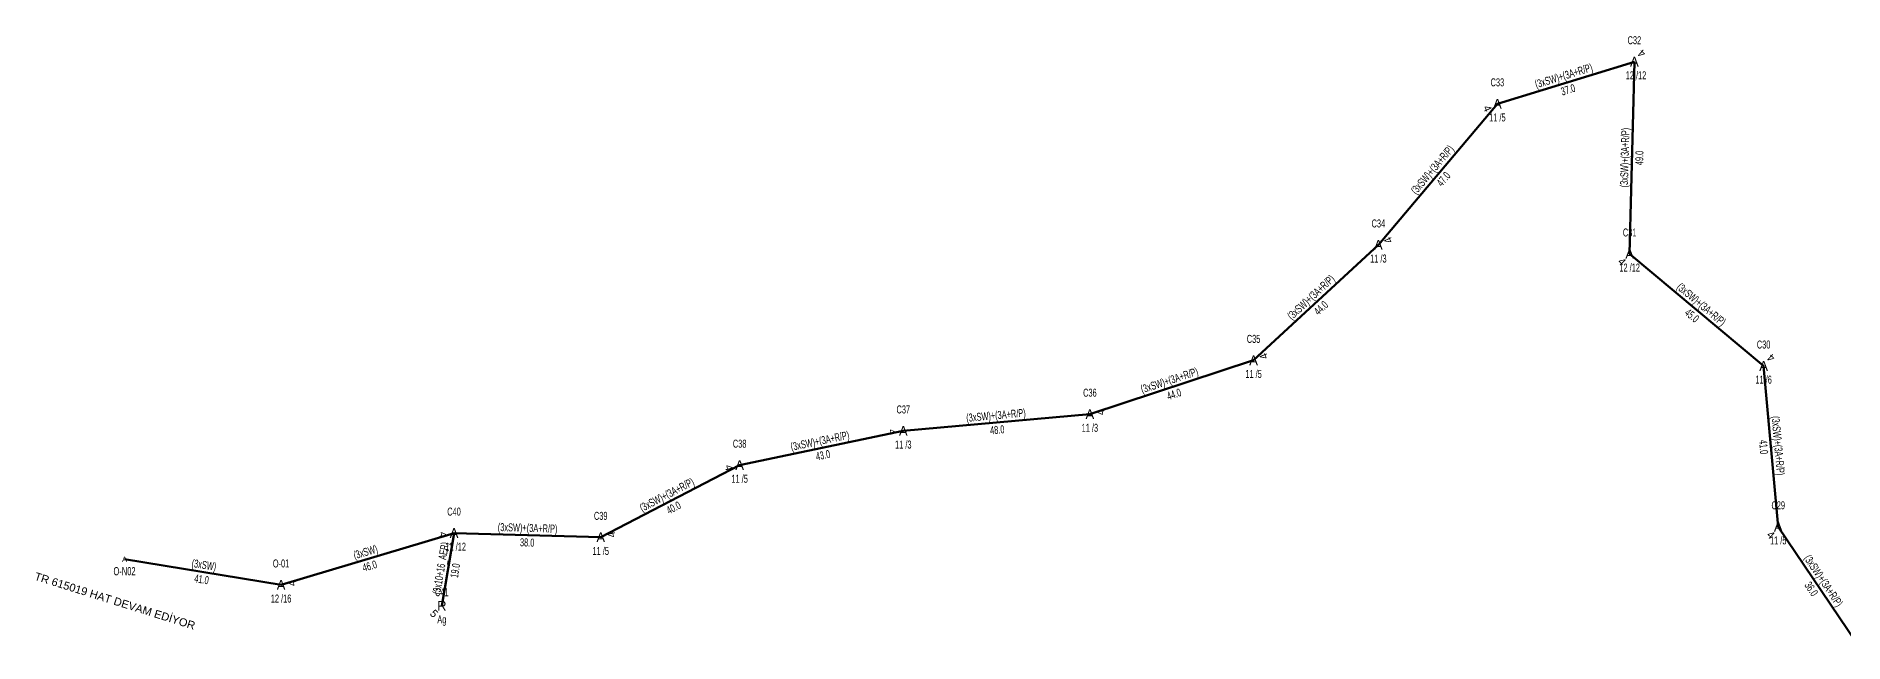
# Model space of a CAD drawing. Header units: millimetres. Extents: x 431745 to 436691, y 4033035 to 4040054.
# Drawn here: x 431745 to 432208.1, y 4034708 to 4034863.6 of the extents above; entities that cross this region are included whole.
import ezdxf
from ezdxf.enums import TextEntityAlignment as Align

# ---------------------------------------------------------------- set-up
doc = ezdxf.new("R2010")
doc.units = ezdxf.units.MM
for name, color, linetype, lineweight in [('DIREK_AG_MEVCUT', 120, 'Continuous', 25), ('DIREK_OG_MEVCUT', 16, 'Continuous', 25), ('HAT_AG_HAVAI_MEVCUT', 126, 'Continuous', 50), ('HAT_OG_HAVAI_MEVCUT', 48, 'Continuous', 70), ('KULLANICI', 1, 'Continuous', 25), ('NODE_OG_MEVCUT', 5, 'Continuous', 25)]:
    doc.layers.add(name, color=color, linetype=linetype, lineweight=lineweight)
doc.styles.add('Direk', font='B_CAD')
doc.styles.get("Standard").update_dxf_attribs({"font": 'Arial'})

msp = doc.modelspace()

# ---------------------------------------------------------------- linework, layer by layer
at = {"layer": 'HAT_AG_HAVAI_MEVCUT'}
msp.add_line((431852.071, 4034736.18), (431848.940042, 4034717.5085), dxfattribs=at)
at = {"layer": 'HAT_OG_HAVAI_MEVCUT'}
for p, q in [((432119.374687, 4034846.281041), (432154.467, 4034857.089)), ((432154.467, 4034857.089), (432153.257087, 4034807.777436)), ((432088.879686, 4034810.089985), (432119.374687, 4034846.281041)), ((432056.907716, 4034780.485026), (432088.879686, 4034810.089985)), ((432153.257087, 4034807.777436), (432187.582572, 4034779.029347)), ((432014.968967, 4034766.672863), (432056.907716, 4034780.485026)), ((432187.582572, 4034779.029347), (432191.323494, 4034737.794744)), ((431967.170627, 4034762.380366), (432014.968967, 4034766.672863)), ((431925.239092, 4034753.605134), (431967.170627, 4034762.380366)), ((431889.652116, 4034735.087616), (431925.239092, 4034753.605134)), ((432191.323494, 4034737.794744), (432211.385788, 4034708.001304)), ((431852.071, 4034736.18), (431807.754, 4034722.875)), ((431852.071, 4034736.18), (431889.652116, 4034735.087616)), ((431807.754, 4034722.875), (431767.647751, 4034729.445855))]:
    msp.add_line(p, q, dxfattribs=at)

# ---------------------------------------------------------------- texts
at = {"layer": 'DIREK_AG_MEVCUT', "width": 0.53}
for s, p in [('C41', (431848.940042, 4034721.0085)), ('Ag', (431848.940042, 4034714.0085))]:
    msp.add_text(s, height=2.05, dxfattribs=at).set_placement(p, align=Align.MIDDLE_CENTER)
at = {"layer": 'DIREK_AG_MEVCUT', "color": 32, "style": 'Direk'}
msp.add_text('5', height=2, rotation=315.000001, dxfattribs=at).set_placement((431846.960143, 4034715.528601), align=Align.MIDDLE_CENTER)
at = {"layer": 'DIREK_AG_MEVCUT', "style": 'Direk'}
msp.add_text('R', height=2.5, dxfattribs=at).set_placement((431848.940042, 4034717.5085), align=Align.MIDDLE_CENTER)
at = {"layer": 'DIREK_OG_MEVCUT', "width": 0.53}
for s, p in [('C32', (432154.467, 4034862.589)), ('12 /12', (432154.889085, 4034853.589)), ('C33', (432119.374687, 4034851.781041)), ('11 /5', (432119.374687, 4034842.781041)), ('C34', (432088.879686, 4034815.589985)), ('C31', (432153.257087, 4034813.277436)), ('11 /3', (432088.879686, 4034806.589985)), ('12 /12', (432153.257087, 4034804.277436)), ('C35', (432056.907716, 4034785.985026)), ('C30', (432187.582572, 4034784.529347)), ('11 /5', (432056.907716, 4034776.985026)), ('11 /6', (432187.582572, 4034775.529347)), ('C36', (432014.968967, 4034772.172863)), ('C37', (431967.170627, 4034767.880366)), ('11 /3', (432014.968967, 4034763.172863)), ('C38', (431925.239092, 4034759.105134)), ('11 /3', (431967.170627, 4034758.880366)), ('11 /5', (431925.239092, 4034750.105134)), ('C40', (431852.071, 4034741.68)), ('C29', (432191.323494, 4034743.294744)), ('C39', (431889.652116, 4034740.587616)), ('12 /12', (431852.493085, 4034732.68)), ('11 /5', (432191.323494, 4034734.294744)), ('O-01', (431807.754, 4034728.375)), ('11 /5', (431889.652116, 4034731.587616)), ('12 /16', (431807.754, 4034719.375))]:
    msp.add_text(s, height=2.05, dxfattribs=at).set_placement(p, align=Align.MIDDLE_CENTER)
at = {"layer": 'DIREK_OG_MEVCUT', "style": 'Direk'}
for p in [(432154.467, 4034857.089), (432119.374687, 4034846.281041), (432088.879686, 4034810.089985), (432153.257087, 4034807.777436), (432056.907716, 4034780.485026), (432187.582572, 4034779.029347), (432014.968967, 4034766.672863), (431967.170627, 4034762.380366), (431925.239092, 4034753.605134), (432191.323494, 4034737.794744), (431852.071, 4034736.18), (431889.652116, 4034735.087616), (431807.754, 4034722.875)]:
    msp.add_text('A', height=2.5, dxfattribs=at).set_placement(p, align=Align.MIDDLE_CENTER)
at = {"layer": 'DIREK_OG_MEVCUT', "color": 32, "style": 'Direk'}
for rotation, p in [(498.43821, (432156.324597, 4034859.184074)), (294.941064, (432116.835809, 4034845.100321)), (474.941064, (432091.418564, 4034811.270705)), (315.000001, (432151.277188, 4034805.797537)), (471.399321, (432059.514684, 4034781.50665)), (497.591925, (432189.47091, 4034781.096755)), (459.114426, (432017.733614, 4034767.116402)), (275.910002, (431964.38551, 4034762.092061)), (283.745004, (431922.519276, 4034752.93985)), (278.355494, (431849.300721, 4034735.773119)), (463.745004, (431892.371932, 4034735.7529)), (317.591925, (432189.435156, 4034735.727335)), (458.355494, (431810.524279, 4034723.281881))]:
    msp.add_text('4', height=2, rotation=rotation, dxfattribs=at).set_placement(p, align=Align.MIDDLE_CENTER)
at = {"layer": 'HAT_AG_HAVAI_MEVCUT', "lineweight": 30, "width": 0.53}
msp.add_text('(3x10+16_AER)', height=2.05, rotation=80.480835, dxfattribs=at).set_placement((431849.667225, 4034726.984821), align=Align.CENTER)
msp.add_text('19.0', height=2.05, rotation=80.480835, dxfattribs=at).set_placement((431851.343817, 4034726.703679), align=Align.TOP_CENTER)
at = {"layer": 'HAT_OG_HAVAI_MEVCUT', "lineweight": 30, "width": 0.53}
for s, rotation, p in [('(3xSW)+(3A+R/P)', 377.118126, (432136.670652, 4034852.497366)), ('(3xSW)+(3A+R/P)', 88.594468, (432153.012299, 4034832.454067)), ('(3xSW)+(3A+R/P)', 409.882126, (432103.477174, 4034828.733221)), ('(3xSW)+(3A+R/P)', 402.798639, (432072.316191, 4034795.91119)), ('(3xSW)+(3A+R/P)', 320.053339, (432170.965593, 4034794.055037)), ('(3xSW)+(3A+R/P)', 378.22885, (432035.67245, 4034774.386287)), ('(3xSW)+(3A+R/P)', 365.131642, (431990.993769, 4034765.373208)), ('(3xSW)+(3A+R/P)', 371.820002, (431946.030748, 4034758.824727)), ('(3xSW)+(3A+R/P)', 275.183847, (432190.299556, 4034758.488844)), ('(3xSW)+(3A+R/P)', 387.490005, (431907.053249, 4034745.100403)), ('(3xSW)+(3A+R/P)', 358.335032, (431870.886255, 4034736.483449)), ('(3xSW)', 16.710986, (431829.668087, 4034730.341602)), ('(3xSW)', 350.695542, (431787.838304, 4034726.999244)), ('(3xSW)+(3A+R/P)', 303.95552, (432202.059691, 4034723.372791))]:
    msp.add_text(s, height=2.05, rotation=rotation, dxfattribs=at).set_placement(p, align=Align.CENTER)
for s, rotation, p in [('37.0', 377.118126, (432137.171035, 4034850.872676)), ('49.0', 88.594468, (432154.711788, 4034832.412369)), ('47.0', 409.882126, (432104.777199, 4034827.637805)), ('44.0', 402.798639, (432073.471212, 4034794.663822)), ('45.0', 320.053339, (432169.874067, 4034792.751745)), ('44.0', 378.22885, (432036.204233, 4034772.771602)), ('48.0', 365.131642, (431991.145825, 4034763.680022)), ('43.0', 371.820002, (431946.378972, 4034757.160774)), ('41.0', 275.183847, (432188.606509, 4034758.335246)), ('40.0', 387.490005, (431907.837959, 4034743.592347)), ('38.0', 358.335032, (431870.836861, 4034734.784167)), ('46.0', 16.710986, (431830.156913, 4034728.713398)), ('41.0', 350.695542, (431787.563447, 4034725.321611)), ('36.0', 303.95552, (432200.64959, 4034722.423257))]:
    msp.add_text(s, height=2.05, rotation=rotation, dxfattribs=at).set_placement(p, align=Align.TOP_CENTER)
at = {"layer": 'KULLANICI'}
msp.add_text('TR 615019 HAT DEVAM EDİYOR', height=2.0266, rotation=342.5973, dxfattribs=at).set_placement((431765.505922, 4034719.735356), align=Align.TOP_CENTER)
at = {"layer": 'NODE_OG_MEVCUT', "style": 'Direk'}
msp.add_text('A', height=1.4, dxfattribs=at).set_placement((431767.647751, 4034729.445855), align=Align.MIDDLE_CENTER)
at = {"layer": 'NODE_OG_MEVCUT', "width": 0.6}
msp.add_text('O-N02', height=2.1, dxfattribs=at).set_placement((431767.647751, 4034727.445855), align=Align.TOP_CENTER)

doc.saveas('drawing.dxf')
